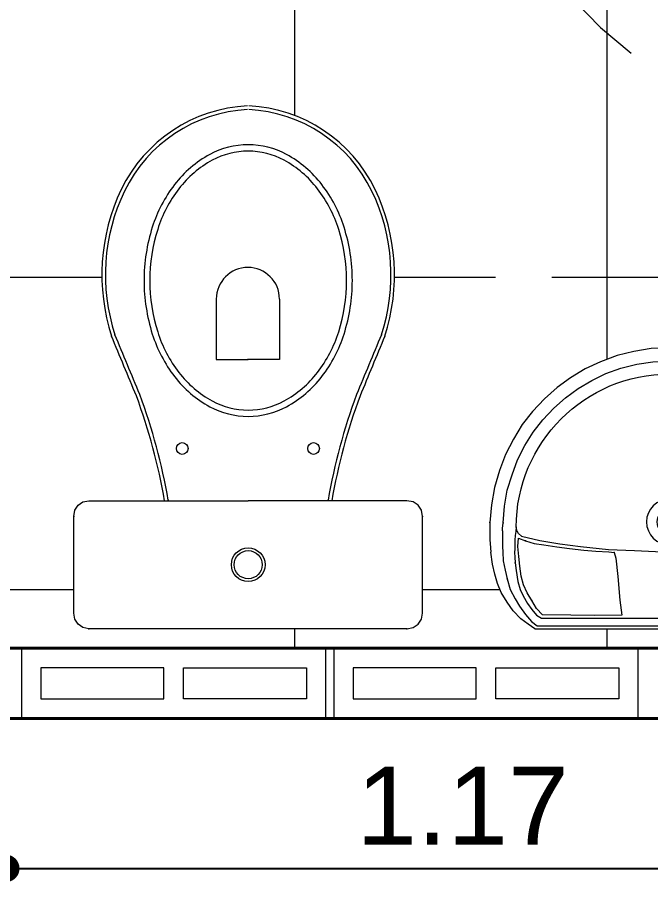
# Model space of a CAD drawing. Header units: millimetres. Extents: x 173 to 410, y -14 to 183.
# Drawn here: x 333.206 to 334.016, y -6.357 to -5.232 of the extents above; entities that cross this region are included whole.
import ezdxf

# ---------------------------------------------------------------- set-up
doc = ezdxf.new("R2010")
doc.units = ezdxf.units.MM
doc.linetypes.add('HIDDEN', pattern=[0.05, 0.025, -0.025])
doc.layers.get('0').update_dxf_attribs({"color": 4})
for name, color, linetype, lineweight in [('ARQ Alvenaria', 201, 'Continuous', 40), ('ARQ Anotações', 2, 'Continuous', 5), ('ARQ Caixilharia', 140, 'Continuous', 9), ('ARQ Equipamento', 4, 'Continuous', 18), ('ARQ Hachuras', 8, 'Continuous', 5), ('ARQ Projeções', 144, 'HIDDEN', 5)]:
    doc.layers.add(name, color=color, linetype=linetype, lineweight=lineweight)
doc.layers.add('ARQ Pisos', color=9, linetype='Continuous', lineweight=5, true_color=0x808080)
doc.styles.get("Standard").update_dxf_attribs({"font": 'arial.ttf'})
doc.dimstyles.new('Executivo 1-50', dxfattribs={"dimtxt": 0.1, "dimasz": 0.035, "dimexe": 0, "dimexo": 0.0625, "dimgap": 0.03, "dimtad": 1, "dimzin": 0, "dimdsep": 46, "dimtxsty": 'Standard', "dimblk": 'DOT', "dimcen": 0.09, "dimclrd": 8, "dimclre": 8, "dimadec": 0, "dimazin": 0, "dimtfac": 1, "dimtix": 1, "dimtmove": 2, "dimatfit": 3, "dimldrblk": 'DOT', "dimfxl": 0.18, "dimfxlon": 1, "dimtolj": 1, "dimtzin": 0, "dimarcsym": 0})

# ---------------------------------------------------------------- blocks, each defined once
blk = doc.blocks.new('CP929_3')
at = {"layer": 'ARQ Equipamento', "lineweight": 13}
for p, q in [((-0.2179712525227001, -0.02072666673294407), (-0.2222662525724058, -0.02716916680750728)), ((-0.2115287524481368, -0.01643166668323602), (-0.2179712525227001, -0.02072666673294407)), ((-0.2036545856903376, -0.015), (-0.2115287524481368, -0.01643166668323602)), ((-0.2036545856903376, -0.015), (0.2036545856903376, -0.015)), ((0.2036545856903376, -0.015), (0.2115287524481368, -0.01643166668323602)), ((0.2115287524481368, -0.01643166668323602), (0.2172554191810809, -0.02072666673294407)), ((0.2172554191810809, -0.02072666673294407), (0.221550419230789, -0.02716916680750728)), ((-0.2222662525724058, -0.02716916680750728), (-0.2236979192556419, -0.03504333356530537)), ((0.221550419230789, -0.02716916680750728), (0.222982085914025, -0.03504333356530537)), ((-0.2236979192556419, -0.03504333356530537), (-0.2236979192556419, -0.1588825016652288)), ((0.222982085914025, -0.03504333356530537), (0.222982085914025, -0.1588825016652288)), ((-0.2236979192556419, -0.1588825016652288), (-0.2222662525724058, -0.166756668423028)), ((-0.2222662525724058, -0.166756668423028), (-0.2179712525227001, -0.1731991684975913)), ((0.221550419230789, -0.166756668423028), (0.2172554191810809, -0.1731991684975913)), ((0.222982085914025, -0.1588825016652288), (0.221550419230789, -0.166756668423028)), ((-0.2179712525227001, -0.1731991684975913), (-0.2115287524481368, -0.1774941685472993)), ((-0.2115287524481368, -0.1774941685472993), (-0.2036545856903376, -0.1789258352305353)), ((-0.2036545856903376, -0.1789258352305353), (-0.0003579166708072989, -0.1789258352305353)), ((-0.1027220845221905, -0.1796416685721533), (-0.1025311956310929, -0.1789258352305353)), ((0.2036545856903376, -0.1789258352305353), (-0.0003579166708072989, -0.1789258352305353)), ((0.1020062511805736, -0.1796416685721533), (0.1018153622894761, -0.1789258352305365)), ((0.2115287524481368, -0.1774941685472993), (0.2036545856903376, -0.1789258352305353)), ((0.2172554191810809, -0.1731991684975913), (0.2115287524481368, -0.1774941685472993)), ((-0.04044458380142033, -0.4373416715546546), (-0.04044458380142033, -0.360031670659904)), ((-0.04044458380142033, -0.360031670659904), (0.0003579166708095727, -0.360031670659904)), ((0.04044458380142033, -0.360031670659904), (-0.0003579166708072989, -0.360031670659904)), ((0.04044458380142033, -0.4373416715546546), (0.04044458380142033, -0.360031670659904))]:
    blk.add_line(p, q, dxfattribs=at)
for centre, radius in [((-0.0003579166708084225, -0.09696291761526711), 0.02158674712537493), ((-0.0003579166708084225, -0.09696291761526711), 0.018), ((-0.08411041764011998, -0.2458562526718231), 0.007516250086989658), ((0.08411041764012225, -0.2458562526718231), 0.007516250086989658)]:
    blk.add_circle(centre, radius, dxfattribs=at)
for centre, radius, start, end in [((-0.8587507371943275, -0.04854978668577985), 0.7625662167318603, 339.690884909924, 350.1629842843437), ((-0.8587507371943275, -0.04854978668577985), 0.7673098495117608, 339.690884909924, 350.1629842843437), ((0.8580349038527129, -0.04854978668577985), 0.7673098495117607, 189.8370157156563, 200.309115090076), ((0.8580349038527129, -0.04854978668577985), 0.7625662167318601, 189.8370157156563, 200.309115090076), ((-0.0003579166708072791, -0.3903805271800241), 0.1033638573651627, 90, 118.3761497668507), ((-0.0003579166708073351, -0.3903805271800262), 0.1033638573651648, 61.62385023314987, 89.99999999999997), ((0.01800337666368577, -0.4243728415082628), 0.1419982271193735, 118.3761497668502, 142.5177558963782), ((-0.0003579166708073234, -0.3917922000729845), 0.09664782009355682, 89.99999999999999, 118.3761497668475), ((-0.0003579166708090741, -0.3917922000729874), 0.09664782009355964, 61.6238502331476, 89.99999999999898), ((-0.01871921000530221, -0.424372841508264), 0.1419982271193757, 37.48224410362177, 61.62385023314937), ((-26.81303429814568, 10.72362884995541), 28.86297592288173, 337.3537962557552, 337.5183243718109), ((-25.37493177573591, 10.12485780523429), 27.30994412214506, 337.3514445783949, 337.5257351563743), ((0.01763615079699627, -0.4251046681146561), 0.1345095024526816, 118.3761497668485, 142.5177558963809), ((-0.01835198413861313, -0.425104668114657), 0.1345095024526829, 37.48224410362138, 61.62385023314739), ((25.37421594239429, 10.12485780523429), 27.30994412214506, 202.4742648436261, 202.6485554216055), ((26.81231846480406, 10.72362884995541), 28.86297592288174, 202.4816756281894, 202.6462037442452), ((0.04687807340122799, -0.4465149620908493), 0.1783853349403976, 142.5177558963782, 162.378416261088), ((0.04593335359978968, -0.4468039462855938), 0.1701688681172886, 142.51775589638, 162.3784162610702), ((-0.04664918694143242, -0.4468039462856248), 0.1701688681173288, 17.62158373889562, 37.48224410362459), ((-0.04759390674287589, -0.4465149620908747), 0.1783853349404395, 17.62158373891413, 37.48224410362179), ((0.06713372339786475, -0.4681412134071888), 0.2548776603958346, 162.090390093974, 205.4458276580441), ((0.0634273420000136, -0.4683659861772171), 0.2466944592399836, 161.867018372738, 205.762459364546), ((0.09236828956680486, -0.4609641718280501), 0.2261151938216108, 162.3784162610843, 180), ((-0.09308412290847161, -0.4609641718280501), 0.226115193821663, 1.406608122040671e-14, 17.62158373890987), ((-0.0641431753416282, -0.4683659861772171), 0.2466944592399836, 334.2375406354478, 18.13298162726201), ((-0.06784955673947934, -0.4681412134071888), 0.2548776603958346, 334.5541723419512, 17.90960990602599), ((0.09051376544205092, -0.4609641718280514), 0.2169441298208739, 162.3784162610696, 179.9999999999996), ((-0.09122959878371745, -0.4609641718280464), 0.2169441298209259, 359.9999999999991, 17.62158373889256), ((0, -0.4373416715546546), 0.04044458380142014, 180, 0), ((0.0923682895667941, -0.46096417182805), 0.2261151938216001, 180, 197.6215837389161), ((0.0905137654420409, -0.4609641718280461), 0.2169441298208639, 180.000000000001, 197.6215837389387), ((-0.0912295987836953, -0.4609641718280519), 0.2169441298209037, 342.3784162610907, 4.9846409423031e-13), ((-0.0930841229084492, -0.4609641718280499), 0.2261151938216406, 342.3784162610873, 359.9999999999999), ((0.0459333535997848, -0.4751243973705152), 0.1701688681172801, 197.6215837389364, 217.4822441036202), ((-0.04664918694142095, -0.4751243973704897), 0.1701688681173119, 322.517755896379, 342.3784162610893), ((0.04687807340122102, -0.475413381565256), 0.1783853349403889, 197.6215837389105, 217.4822441036218), ((-0.04759390674286077, -0.4754133815652367), 0.1783853349404206, 322.5177558963781, 342.3784162610865), ((0.007941428634164822, -0.4951440882259712), 0.1898284066500006, 205.762459364546, 267.2081109574299), ((0.007941428634164822, -0.4951440882259712), 0.1850847738701, 205.762459364546, 267.2081109574299), ((0.0180033766636887, -0.4975555021478348), 0.1419982271193772, 217.4822441036219, 241.6238502331482), ((0.01763615079699852, -0.4968236755414418), 0.1345095024526854, 217.4822441036212, 241.6238502331457), ((-0.00865726197577942, -0.4951440882259712), 0.1850847738700999, 272.7918890425701, 334.2375406354479), ((-0.00865726197577942, -0.4951440882259712), 0.1898284066500005, 272.7918890425701, 334.2375406354479), ((-0.01835198413861322, -0.496823675541443), 0.134509502452684, 298.3761497668524, 322.5177558963813), ((-0.01871921000530266, -0.4975555021478352), 0.1419982271193765, 298.3761497668507, 322.5177558963781), ((-0.0003579166708083617, -0.530136143583112), 0.09664782009356031, 241.6238502331467, 270.0000000000007), ((-0.0003579166708069171, -0.5301361435831127), 0.09664782009355966, 269.9999999999998, 298.376149766851), ((-0.0003579166708072091, -0.5315478164760731), 0.1033638573651655, 241.6238502331486, 270), ((-0.0003579166708074449, -0.5315478164760739), 0.1033638573651648, 270.0000000000001, 298.3761497668502)]:
    blk.add_arc(centre, radius, start, end, dxfattribs=at)
for p in [(-0.2036545856903376, -0.015), (0.2036545856903376, -0.015), (-0.2236979192556419, -0.1588825016652288), (0.222982085914025, -0.1588825016652288), (-0.1027220845221905, -0.1796416685721533), (0.1020062511805736, -0.1796416685721533)]:
    blk.add_point(p, dxfattribs=at)
blk = doc.blocks.new('L915_2')
at = {"layer": 'ARQ Equipamento', "lineweight": 13}
for p, q in [((-0.1723498485683354, 0), (-0.1810382965394297, -0.005638495542108331)), ((-0.1723498485683354, 0), (0.1723498485683331, 0)), ((0.1723498485683308, 0), (0.1810382965394274, -0.005638495542108331)), ((-0.1810382965394297, -0.005638495542108331), (-0.190492244698753, -0.0127755590464011)), ((-0.1845554168479998, -0.01817578337747191), (-0.1766634614549753, -0.00935605008583309)), ((-0.1766634614549753, -0.00935605008583309), (-0.1693665184884139, -0.003832018698348634)), ((-0.1693665184884117, -0.003832018698347497), (0.1693665184884117, -0.003832018698348634)), ((0.1766634614549707, -0.009356050085833092), (0.1693665184884117, -0.003832018698348634)), ((0.1835593534338545, -0.01802339494242347), (0.1766634614549707, -0.009356050085833092)), ((0.1810382965394274, -0.005638495542108331), (0.1904922446987507, -0.0127755590464011)), ((-0.190492244698753, -0.0127755590464011), (-0.2003663740720708, -0.02306131497144007)), ((-0.1921729543599645, -0.02872898260147337), (-0.1845554168479998, -0.01817578337747191)), ((-0.1765746175842082, -0.02446877692793521), (-0.1706201029217823, -0.01726664938147735)), ((-0.1706201029217823, -0.01726664938147735), (-0.1640387884452844, -0.01336953813848311)), ((-0.1627384953516685, -0.01755556290266725), (-0.170277096077873, -0.02571558448979829)), ((-0.1640387884452821, -0.01336953813848197), (0.1640387884452798, -0.01336953813848311)), ((-0.126616084820987, -0.01724171474971797), (-0.1627384953516685, -0.01755556290266725)), ((-0.09551937771821713, -0.01692786659676813), (-0.126616084820987, -0.01724171474971797)), ((-0.06128160597300166, -0.01724171474971797), (-0.09551937771821713, -0.01692786659676813)), ((-0.06348036641749104, -0.03670023945347511), (-0.06128160597300166, -0.01724171474971797)), ((0.1706201029217823, -0.01726664938147735), (0.1640387884452798, -0.01336953813848311)), ((0.1765746175842082, -0.02446877692793521), (0.1706201029217823, -0.01726664938147735)), ((0.1921729543599599, -0.02872898260147338), (0.1835593534338545, -0.01802339494242347)), ((0.1904922446987507, -0.0127755590464011), (0.2003663740720685, -0.02306131497144007)), ((-0.2003663740720708, -0.02306131497144007), (-0.2079295447553522, -0.03376690263049001)), ((-0.1978453171776459, -0.03817509025326898), (-0.1921729543599645, -0.02872898260147337)), ((-0.1875405221930601, -0.04196014000374305), (-0.1819023476273401, -0.0322971572763214)), ((-0.1819023476273401, -0.0322971572763214), (-0.1765746175842082, -0.02446877692793521)), ((-0.170277096077873, -0.02571558448979829), (-0.17655925575232, -0.03607254314757597)), ((0.1819023476273355, -0.0322971572763214), (0.1765746175842082, -0.02446877692793521)), ((0.1875405221930555, -0.04196014000374305), (0.1819023476273355, -0.0322971572763214)), ((0.1978453171776414, -0.03817509025326898), (0.1921729543599599, -0.02872898260147338)), ((0.2003663740720685, -0.02306131497144007), (0.20792954475535, -0.03376690263049001)), ((-0.2079295447553522, -0.03376690263049001), (-0.2154927002438535, -0.04636171789781031)), ((-0.2039378764041044, -0.0501401579195732), (-0.1978453171776459, -0.03817509025326898)), ((-0.1914251889130583, -0.05024054982209236), (-0.1875405221930601, -0.04196014000374305)), ((-0.17655925575232, -0.03607254314757597), (-0.1822132024982784, -0.0458018054994551)), ((-0.06630733979046909, -0.06682955577318125), (-0.06348036641749104, -0.03670023945347511)), ((0.191425188913056, -0.05024054982209236), (0.1875405221930555, -0.04196014000374305)), ((0.2039378764040998, -0.0501401579195732), (0.1978453171776414, -0.03817509025326898)), ((0.20792954475535, -0.03376690263049001), (0.2154927002438512, -0.04636171789781031)), ((-0.2154927002438535, -0.04636171789781031), (-0.2203247310230995, -0.05769703796309841)), ((-0.2081396277649606, -0.06399443799936932), (-0.2039378764041044, -0.0501401579195732)), ((-0.1942739364038425, -0.06059105069894543), (-0.1914251889130583, -0.05024054982209236)), ((-0.1869248146567247, -0.05615876415723278), (-0.1900658944939482, -0.06745725207908038)), ((-0.1822132024982784, -0.0458018054994551), (-0.1869248146567247, -0.05615876415723278)), ((0.1942739364038402, -0.06059105069894543), (0.191425188913056, -0.05024054982209236)), ((0.2081396277649583, -0.06399443799936932), (0.2039378764040998, -0.0501401579195732)), ((0.2154927002438512, -0.04636171789781031), (0.220324731023095, -0.05769703796309841)), ((-0.2203247310230995, -0.05769703796309841), (-0.2238962181603506, -0.0698720214964078)), ((-0.21066068465939, -0.07490994152542442), (-0.2081396277649606, -0.06399443799936932)), ((-0.1966319533233604, -0.07457044458611904), (-0.1942739364038425, -0.06059105069894543)), ((-0.1900658944939482, -0.06745725207908038), (-0.1919505484741944, -0.08001114780750528)), ((-0.06882020669920394, -0.09036810646528295), (-0.06630733979046909, -0.06682955577318125)), ((0.1966319533233559, -0.07457044458611904), (0.1942739364038402, -0.06059105069894543)), ((0.2106606846593854, -0.07490994152542442), (0.2081396277649583, -0.06399443799936932)), ((0.220324731023095, -0.05769703796309841), (0.223896218160346, -0.0698720214964078)), ((-0.2238962181603506, -0.0698720214964078), (-0.226627373259164, -0.08267673743595537)), ((-0.2129716433494264, -0.08687500919172862), (-0.21066068465939, -0.07490994152542442)), ((-0.1978855377567311, -0.08427764411940303), (-0.1966319533233604, -0.07457044458611904)), ((0.1978855377567265, -0.08427764411940303), (0.1966319533233559, -0.07457044458611904)), ((0.2129716433494241, -0.08687500919172862), (0.2106606846593854, -0.07490994152542442)), ((0.223896218160346, -0.0698720214964078), (0.2266273732591617, -0.08267673743595537)), ((-0.226627373259164, -0.08267673743595537), (-0.2287267474987789, -0.09785908321674867)), ((-0.2135106021481283, -0.09784284353544365), (-0.2129716433494264, -0.08687500919172862)), ((-0.1981989300663758, -0.09147977166586145), (-0.1978855377567311, -0.08427764411940303)), ((-0.1919505484741944, -0.08001114780750528), (-0.1932069743311718, -0.0925650283411511)), ((0.1981989300663758, -0.09147977166586145), (0.1978855377567265, -0.08427764411940303)), ((0.2135106021481238, -0.09784284353544365), (0.2129716433494241, -0.08687500919172862)), ((0.2266273732591617, -0.08267673743595537), (0.2281984057699151, -0.0933681785214634)), ((-0.2293994500108147, -0.103577054569065), (-0.2287267474987789, -0.09785908321674867)), ((-0.2138750337192619, -0.1052340397126039), (-0.2135106021481283, -0.09784284353544365)), ((-0.1985123223760252, -0.09742934802412834), (-0.1981989300663758, -0.09147977166586145)), ((-0.1981722997475595, -0.1023760103281711), (-0.1985123223760252, -0.09742934802412834)), ((-0.1932069743311718, -0.0925650283411511), (-0.1941493089186838, -0.105118924069576)), ((-0.1281866171422075, -0.1026081388459795), (-0.1099683510473574, -0.1007250499282821)), ((-0.1099683510473574, -0.1007250499282821), (-0.094577058325483, -0.09915582435831312)), ((-0.094577058325483, -0.09915582435831312), (-0.07792933974663128, -0.098528128052414)), ((-0.0783860325354294, -0.1016264707853884), (-0.04503915903353799, -0.100294191608628)), ((-0.07792933974663128, -0.098528128052414), (-0.0710189519489154, -0.09758658359356559)), ((-0.0710189519489154, -0.09758658359356559), (-0.06882020669920394, -0.09036810646528295)), ((-0.04503915903353799, -0.100294191608628), (-2.273736754432321e-15, -0.09785908321674867)), ((0.04503915903353801, -0.100294191608628), (0, -0.09785908321674867)), ((0.07838603253542717, -0.1016264707853884), (0.04503915903353801, -0.100294191608628)), ((0.1981722997475595, -0.1023760103281711), (0.1985123223760229, -0.09742934802412834)), ((0.1985123223760229, -0.09742934802412834), (0.1981989300663758, -0.09147977166586145)), ((0.2138750337192573, -0.1052340397126039), (0.2135106021481238, -0.09784284353544365)), ((0.2281984057699151, -0.0933681785214634), (0.2293994500108101, -0.103577054569065)), ((-0.2299999721312611, -0.1143864527371142), (-0.2293994500108147, -0.103577054569065)), ((-0.2140094923155311, -0.1138320963785651), (-0.2138750337192619, -0.1052340397126039)), ((-0.1981722997475595, -0.1077807094121948), (-0.1981722997475595, -0.1023760103281711)), ((-0.1981722997475595, -0.1131854084962197), (-0.1981722997475595, -0.1077807094121948)), ((-0.1941493089186838, -0.105118924069576), (-0.1935210807954149, -0.1161035638384743)), ((-0.1935210807954149, -0.1161035638384743), (-0.1844119477479899, -0.1123374011978581)), ((-0.1844119477479899, -0.1123374011978581), (-0.1734181759150965, -0.1091989348631415)), ((-0.1734181759150965, -0.1091989348631415), (-0.1608538565662025, -0.1073158459454442)), ((-0.166017977764152, -0.1129977979344693), (-0.1406957542236819, -0.1087335502535638)), ((-0.1608538565662025, -0.1073158459454442), (-0.144520229256816, -0.1048050759166261)), ((-0.144520229256816, -0.1048050759166261), (-0.1281866171422075, -0.1026081388459795)), ((-0.1406957542236819, -0.1087335502535638), (-0.1142354546641513, -0.1053221484383965)), ((-0.1142354546641513, -0.1053221484383965), (-0.0783860325354294, -0.1016264707853884)), ((0.1142354546641513, -0.1053221484383965), (0.07838603253542717, -0.1016264707853884)), ((0.1406957542236819, -0.1087335502535638), (0.1142354546641513, -0.1053221484383965)), ((0.166017977764152, -0.1129977979344693), (0.1406957542236819, -0.1087335502535638)), ((0.1981722997475595, -0.1077807094121948), (0.1981722997475595, -0.1023760103281711)), ((0.1981722997475595, -0.1131854084962197), (0.1981722997475595, -0.1077807094121948)), ((0.2140094923155289, -0.1138320963785651), (0.2138750337192573, -0.1052340397126039)), ((0.2293994500108101, -0.103577054569065), (0.2299999721312565, -0.1143864527371142)), ((-0.2299999721312611, -0.1251958509051627), (-0.2299999721312611, -0.1143864527371142)), ((-0.2138750337192619, -0.1213553959612807), (-0.2140094923155311, -0.1138320963785651)), ((-0.2138249961292581, -0.1251958509051627), (-0.2138750337192619, -0.1213553959612807)), ((-0.1975717776271154, -0.1191906297006909), (-0.1981722997475595, -0.1131854084962197)), ((-0.1969712555066667, -0.1245953287847158), (-0.1975717776271154, -0.1191906297006909)), ((-0.1933164982063522, -0.121972228000447), (-0.195013496670274, -0.1249395099589293)), ((-0.1897447513390193, -0.11842364917613), (-0.1933164982063522, -0.121972228000447)), ((-0.1897447513390193, -0.11842364917613), (-0.166017977764152, -0.1129977979344693)), ((0.1897447513390193, -0.11842364917613), (0.166017977764152, -0.1129977979344693)), ((0.1897447513390193, -0.11842364917613), (0.1933164982063499, -0.121972228000447)), ((0.1933164982063499, -0.121972228000447), (0.195013496670274, -0.1249395099589293)), ((0.1969712555066644, -0.1245953287847158), (0.1975717776271108, -0.1191906297006909)), ((0.1975717776271108, -0.1191906297006909), (0.1981722997475595, -0.1131854084962197)), ((0.2138249961292558, -0.1251958509051627), (0.2138750337192573, -0.1213553959612807)), ((0.2138750337192573, -0.1213553959612807), (0.2140094923155289, -0.1138320963785651)), ((0.2299999721312565, -0.1143864527371142), (0.2299999721312565, -0.1251958509051627)), ((-0.2299999721312611, -0.1360052490732113), (-0.2299999721312611, -0.1251958509051627)), ((-0.2137858748791882, -0.1251958509051627), (-0.2137858748791882, -0.1281984615073986)), ((-0.2137858748791882, -0.1281984615073986), (-0.2131853527587396, -0.1354047269527638)), ((-0.1963707333862203, -0.1300000278687401), (-0.1969712555066667, -0.1245953287847158)), ((-0.195013496670274, -0.1249395099589293), (-0.1963707333862203, -0.1300000278687401)), ((0.195013496670274, -0.1249395099589293), (0.196370733386218, -0.1300000278687401)), ((0.196370733386218, -0.1300000278687401), (0.1969712555066644, -0.1245953287847158)), ((0.2131853527587396, -0.1354047269527638), (0.2137858748791837, -0.1281984615073986)), ((0.2137858748791837, -0.1281984615073986), (0.2138249961292558, -0.1251958509051627)), ((0.2299999721312565, -0.1251958509051627), (0.2299999721312565, -0.1360052490732113)), ((-0.2281984057699196, -0.1588250896502035), (-0.2299999721312611, -0.1360052490732113)), ((-0.2131853527587396, -0.1354047269527638), (-0.2113837863973981, -0.1570235232888621)), ((0.2113837863973981, -0.1570235232888621), (0.2131853527587396, -0.1354047269527638)), ((0.2299999721312565, -0.1360052490732113), (0.2281984057699151, -0.1588250896502035)), ((-0.2113837863973981, -0.1570235232888621), (-0.2077806536747153, -0.1774412753840647)), ((0.2077806536747153, -0.1774412753840647), (0.2113837863973981, -0.1570235232888621)), ((-0.2239947509267904, -0.1810444081067476), (-0.2281984057699196, -0.1588250896502035)), ((0.2281984057699151, -0.1588250896502035), (0.2239947509267881, -0.1810444081067476)), ((-0.2077806536747153, -0.1774412753840647), (-0.2017754324702446, -0.1972585053588211)), ((0.2017754324702423, -0.197258505358821), (0.2077806536747153, -0.1774412753840647)), ((-0.2179895297223197, -0.2026632044428453), (-0.2239947509267904, -0.1810444081067476)), ((0.2239947509267881, -0.1810444081067476), (0.2179895297223152, -0.2026632044428453)), ((-0.2017754324702446, -0.1972585053588211), (-0.1945691670248789, -0.2164752132131304)), ((0.1945691670248766, -0.2164752132131304), (0.2017754324702423, -0.197258505358821)), ((-0.2101827421565054, -0.2230809565380485), (-0.2179895297223197, -0.2026632044428453)), ((0.2179895297223152, -0.2026632044428453), (0.2101827421565008, -0.2230809565380485)), ((-0.1999738661089032, -0.2428981865128048), (-0.2101827421565054, -0.2230809565380485)), ((-0.1945691670248789, -0.2164752132131304), (-0.185561335218174, -0.2344908768265447)), ((0.1855613352181695, -0.2344908768265447), (0.1945691670248766, -0.2164752132131304)), ((0.2101827421565008, -0.2230809565380485), (0.1999738661089009, -0.2428981865128048)), ((-0.185561335218174, -0.2344908768265447), (-0.1747519370501232, -0.251906018319512)), ((0.1747519370501209, -0.251906018319512), (0.1855613352181695, -0.2344908768265447)), ((-0.1885639458204082, -0.2615143722466661), (-0.1999738661089032, -0.2428981865128048)), ((0.1999738661089009, -0.2428981865128048), (0.1885639458204037, -0.2615143722466661)), ((-0.1747519370501232, -0.251906018319512), (-0.1621409725207332, -0.2675195934511379)), ((0.1621409725207286, -0.2675195934511379), (0.1747519370501209, -0.251906018319512)), ((-0.1753524591705695, -0.2783289916191864), (-0.1885639458204082, -0.2615143722466661)), ((-0.1621409725207332, -0.2675195934511379), (-0.1483289637504481, -0.2825326464623168)), ((0.1483289637504436, -0.2825326464623168), (0.1621409725207286, -0.2675195934511379)), ((0.1885639458204037, -0.2615143722466661), (0.1753524591705673, -0.2783289916191864)), ((-0.1603394061593917, -0.2945430888712599), (-0.1753524591705695, -0.2783289916191864)), ((0.1753524591705673, -0.2783289916191864), (0.1603394061593895, -0.2945430888712599)), ((-0.1483289637504481, -0.2825326464623168), (-0.133315910739268, -0.2957441331121544)), ((0.1333159107392657, -0.2957441331121544), (0.1483289637504436, -0.2825326464623168)), ((-0.1441253089073189, -0.3089556197619913), (-0.1603394061593917, -0.2945430888712599)), ((-0.133315910739268, -0.2957441331121544), (-0.1171018134871951, -0.3077545755210974)), ((0.1171018134871929, -0.3077545755210974), (0.1333159107392657, -0.2957441331121544)), ((0.1603394061593895, -0.2945430888712599), (0.1441253089073143, -0.3089556197619913)), ((-0.1267101674143509, -0.3215665842913814), (-0.1441253089073189, -0.3089556197619913)), ((-0.1171018134871951, -0.3077545755210974), (-0.09968667199422954, -0.3179634515686985)), ((0.09968667199422498, -0.3179634515686985), (0.1171018134871929, -0.3077545755210974)), ((0.1441253089073143, -0.3089556197619913), (0.1267101674143464, -0.3215665842913814)), ((-0.108093981680488, -0.3329765045798774), (-0.1267101674143509, -0.3215665842913814)), ((-0.09968667199422954, -0.3179634515686985), (-0.08167100838081523, -0.3269712833754062)), ((0.08167100838081069, -0.3269712833754062), (0.09968667199422498, -0.3179634515686985)), ((0.1267101674143464, -0.3215665842913814), (0.1074934595600394, -0.3329765045798774)), ((-0.08827675170573229, -0.3419843363865852), (-0.108093981680488, -0.3329765045798774)), ((-0.08167100838081523, -0.3269712833754062), (-0.06245430052650589, -0.3335770267003244)), ((-0.06245430052650589, -0.3335770267003244), (-0.04203654843130153, -0.3389817257843493)), ((0.04203654843129925, -0.3389817257843493), (0.06245430052650362, -0.3335770267003244)), ((0.06245430052650362, -0.3335770267003244), (0.08167100838081069, -0.3269712833754062)), ((0.1074934595600394, -0.3329765045798774), (0.08767622958528362, -0.3419843363865852)), ((-0.0672584774900838, -0.3497911239523978), (-0.08827675170573229, -0.3419843363865852)), ((-0.04203654843130153, -0.3389817257843493), (-0.02161879633609942, -0.3419843363865852)), ((-0.02161879633609942, -0.3419843363865852), (-2.273736754432321e-15, -0.3431853806274796)), ((-2.273736754432321e-15, -0.3431853806274796), (0.02161879633609488, -0.3419843363865852)), ((0.02161879633609488, -0.3419843363865852), (0.04203654843129925, -0.3389817257843493)), ((0.08767622958528362, -0.3419843363865852), (0.06725847749007927, -0.3497911239523978)), ((-0.04563968115398665, -0.3551958230364221), (-0.0672584774900838, -0.3497911239523978)), ((-0.02342036269744085, -0.3587989557591055), (-0.04563968115398665, -0.3551958230364221)), ((-2.273736754432321e-15, -0.36), (-0.02342036269744085, -0.3587989557591055)), ((0.02281984057698992, -0.3587989557591055), (-2.273736754432321e-15, -0.36)), ((0.04563968115398211, -0.3551958230364221), (0.02281984057698992, -0.3587989557591055)), ((0.06725847749007927, -0.3497911239523978), (0.04563968115398211, -0.3551958230364221))]:
    blk.add_line(p, q, dxfattribs=at)
for centre, radius in [((0.1184966695993648, -0.04939404554188172), 0.01508581109), ((-2.273736754432321e-15, -0.1367387789501475), 0.02949504582381875), ((-2.273736754432321e-15, -0.1367387789501475), 0.01611278801557774)]:
    blk.add_circle(centre, radius, dxfattribs=at)
blk.add_arc((-2.273736754432321e-15, -0.1300000278687401), 0.1963707333862193, 180, 360, dxfattribs=at)
for p in [(-0.17655925575232, -0.03607254314757597), (-0.2081396277649606, -0.06399443799936932), (0.2081396277649583, -0.06399443799936932), (-0.1978855377567311, -0.08427764411940303), (0.1978855377567265, -0.08427764411940303), (-0.0710189519489154, -0.09758658359356559), (-0.1844119477479899, -0.1123374011978581), (-0.1963707333862203, -0.1300000278687401), (0.196370733386218, -0.1300000278687401), (-0.2299999721312611, -0.1360052490732113), (-0.2131853527587396, -0.1354047269527638), (0.2131853527587396, -0.1354047269527638), (0.2299999721312565, -0.1360052490732113), (-2.273736754432321e-15, -0.3431853806274796), (-2.273736754432321e-15, -0.36)]:
    blk.add_point(p, dxfattribs=at)
blk = doc.blocks.new('Folha 62_2')
for p, q in [((0.3000000000000001, 0.6000000000000001), (0.2650000000000001, 0.6000000000000001)), ((0.2650000000000001, 2.143131898507868e-18), (0.2650000000000001, 0.6000000000000001)), ((0.3, 0), (0.3000000000000001, 0.6000000000000001)), ((-0.335, 0), (-0.3, 0)), ((-0.335, -0.09), (-0.335, 0)), ((-0.3, 0), (-0.3, -0.09)), ((0.3, 0), (0.2650000000000001, 2.143131898507868e-18)), ((0.335, 0), (0.3, 0)), ((0.3, 0), (0.3, -0.09)), ((0.335, -0.09), (0.335, 0)), ((-0.3, -0.09), (-0.335, -0.09)), ((0.3, -0.09), (0.335, -0.09))]:
    blk.add_line(p, q)
at = {"layer": 'ARQ Projeções'}
blk.add_arc((0.3, 0), 0.6000000000000001, 94.23692242013372, 180, dxfattribs=at)
blk = doc.blocks.new('_DOT')
at = {"color": 0, "linetype": 'ByBlock', "lineweight": -2}
blk.add_line((-0.5, 0), (-1, 0), dxfattribs=at)
at = {"color": 0, "linetype": 'ByBlock', "const_width": 0.5}
blk.add_lwpolyline([(-0.25, 0, 1), (0.25, 0, 1)], format="xyb", close=True, dxfattribs=at)
blk = doc.blocks.new('*D1983')
at = {"layer": 'ARQ Anotações', "color": 8, "lineweight": -2, "transparency": 16777216}
for p, q in [((333.1006637242244, -6.142592228719767), (333.1006637242244, -6.322592228719767)), ((333.1906637242244, -6.142592228719767), (333.1906637242244, -6.322592228719767)), ((333.0656637242244, -6.322592228719767), (333.0306637242244, -6.322592228719767)), ((333.1006637242244, -6.322592228719767), (333.1906637242244, -6.322592228719767)), ((333.2256637242244, -6.322592228719767), (333.2606637242243, -6.322592228719767))]:
    blk.add_line(p, q, dxfattribs=at)
at = {"layer": 'Defpoints', "color": 0, "transparency": 16777216}
for p in [(333.1006637242244, -5.965443762014505), (333.1906637242244, -6.040443762014508), (333.1906637242244, -6.322592228719767)]:
    blk.add_point(p, dxfattribs=at)
at = {"layer": 'ARQ Anotações', "color": 8, "lineweight": -2, "transparency": 16777216, "xscale": 0.035, "yscale": 0.035, "zscale": 0.035}
blk.add_blockref('_DOT', (333.1006637242244, -6.322592228719767), dxfattribs=at)
at = {"layer": 'ARQ Anotações', "color": 8, "lineweight": -2, "transparency": 16777216, "xscale": 0.035, "yscale": 0.035, "zscale": 0.035, "rotation": 180}
blk.add_blockref('_DOT', (333.1906637242244, -6.322592228719767), dxfattribs=at)
at = {"layer": 'ARQ Anotações', "color": 0, "transparency": 16777216, "insert": (333.1456637242243, -6.446037012649352), "char_height": 0.1, "attachment_point": 5}
blk.add_mtext('\\A1;0.09', dxfattribs=at)
blk = doc.blocks.new('*D1984')
at = {"layer": 'ARQ Anotações', "color": 8, "lineweight": -2, "transparency": 16777216}
for p, q in [((333.1906637242244, -6.142592228719767), (333.1906637242244, -6.322592228719767)), ((334.3606636471048, -6.142592228719767), (334.3606636471048, -6.322592228719767)), ((333.2256637242244, -6.322592228719767), (334.3256636471048, -6.322592228719767))]:
    blk.add_line(p, q, dxfattribs=at)
at = {"layer": 'Defpoints', "color": 0, "transparency": 16777216}
for p in [(333.1906637242244, -6.040443762014508), (334.3606636471048, -6.040443762014501), (334.3606636471048, -6.322592228719767)]:
    blk.add_point(p, dxfattribs=at)
at = {"layer": 'ARQ Anotações', "color": 8, "lineweight": -2, "transparency": 16777216, "xscale": 0.035, "yscale": 0.035, "zscale": 0.035, "rotation": 180}
blk.add_blockref('_DOT', (333.1906637242244, -6.322592228719767), dxfattribs=at)
at = {"layer": 'ARQ Anotações', "color": 8, "lineweight": -2, "transparency": 16777216, "xscale": 0.035, "yscale": 0.035, "zscale": 0.035}
blk.add_blockref('_DOT', (334.3606636471048, -6.322592228719767), dxfattribs=at)
at = {"layer": 'ARQ Anotações', "color": 0, "transparency": 16777216, "insert": (333.7756636856646, -6.242387590247734), "char_height": 0.1, "attachment_point": 5}
blk.add_mtext('\\A1;1.17', dxfattribs=at)
blk = doc.blocks.new('*D1997')
at = {"layer": 'ARQ Anotações', "color": 8, "lineweight": -2, "transparency": 16777216}
for p, q in [((330.3095864679133, 4.334563412998795), (330.1295864679133, 4.334563412998795)), ((330.1295864679133, -11.17509847433888), (330.1295864679133, 4.299563412998795)), ((330.3095864679133, -11.21009847433888), (330.1295864679133, -11.21009847433888))]:
    blk.add_line(p, q, dxfattribs=at)
at = {"layer": 'Defpoints', "color": 0, "transparency": 16777216}
for p in [(330.1295864679133, 4.334563412998795), (337.8507889612522, 4.334563412998794), (340.4004037251173, -11.21009847433889)]:
    blk.add_point(p, dxfattribs=at)
at = {"layer": 'ARQ Anotações', "color": 8, "lineweight": -2, "transparency": 16777216, "xscale": 0.035, "yscale": 0.035, "zscale": 0.035}
for p, rotation in [((330.1295864679133, 4.334563412998795), 90), ((330.1295864679133, -11.21009847433888), 270)]:
    blk.add_blockref('_DOT', p, dxfattribs=dict(at, rotation=rotation))
at = {"layer": 'ARQ Anotações', "color": 0, "transparency": 16777216, "insert": (330.0286092510783, -3.236373413607378), "char_height": 0.1, "attachment_point": 5, "rotation": 90}
blk.add_mtext('\\A1;15.54', dxfattribs=at)

msp = doc.modelspace()

# ---------------------------------------------------------------- hatches: boundary and pattern name
at = {"layer": 'ARQ Pisos'}
h = msp.add_hatch(dxfattribs=at)
h.set_pattern_fill('NET', color=256, scale=3.2)
h.set_pattern_definition([(0, (334.3606750381228, -1.16542510096134), (0, 0.4), []), (90, (334.3606750381228, -1.16542510096134), (-0.4, 2.449293598294707e-17), [])])
h.paths.add_polyline_path([(332.4006636808472, -4.705437208330185), (332.3906637295834, -5.800445654645753), (333.1906636808473, -5.800445654645738), (333.1906636808473, -6.040445762014496), (334.3606636471048, -6.040445762014496), (334.3606636471048, -4.705437154645761)])
edge = h.paths.add_edge_path(flags=0)
edge.add_line((334.230408834988, -5.897024670046815), (334.2066820424093, -5.902450438185991))
edge = h.paths.add_edge_path(flags=0)
edge.add_line((334.2066820424093, -5.902450438185983), (334.1813598039336, -5.906714597176386))
edge = h.paths.add_edge_path(flags=0)
edge.add_line((334.1813598039336, -5.906714597176379), (334.1548994924259, -5.910125906314956))
edge = h.paths.add_edge_path(flags=0)
edge.add_line((334.1548994924259, -5.910125906314956), (334.1190500573534, -5.913821458406201))
edge = h.paths.add_edge_path(flags=0)
edge.add_line((334.1190500573533, -5.913821458406201), (334.0857031791854, -5.915153620786324))
edge = h.paths.add_edge_path(flags=0)
edge.add_line((334.0857031791854, -5.915153620786324), (334.0406640116232, -5.917588571429615))
edge = h.paths.add_edge_path(flags=0)
edge.add_line((334.230408834988, -5.897024670046815), (334.2339805942841, -5.893476103732478))
edge = h.paths.add_edge_path(flags=0)
edge.add_line((334.2339805942841, -5.893476103732478), (334.2356776031409, -5.890508827717706))
edge = h.paths.add_edge_path(flags=0)
edge.add_line((334.2356776031409, -5.890508827717706), (334.2370348575811, -5.885448314561618))
edge = h.paths.add_edge_path(flags=0)
edge.add_line((334.2370348575811, -5.885448314561618), (334.2376353607717, -5.890853015748927))
edge = h.paths.add_edge_path(flags=0)
edge.add_line((334.2376353607717, -5.89085301574892), (334.2382358639624, -5.89625771693623))
edge = h.paths.add_edge_path(flags=0)
edge.add_line((334.2382358639624, -5.89625771693623), (334.2388363650497, -5.902262940243983))
edge = h.paths.add_edge_path(flags=0)
edge.add_line((334.2388363650497, -5.902262940243975), (334.2388363461199, -5.907667639327965))
edge = h.paths.add_edge_path(flags=0)
edge.add_line((334.2388363461198, -5.907667639327965), (334.23883632719, -5.913072338411961))
edge = h.paths.add_edge_path(flags=0)
edge.add_line((334.23883632719, -5.913072338411961), (334.2391763324929, -5.918019001906895))
edge = h.paths.add_edge_path(flags=0)
edge.add_line((334.2391763324929, -5.918019001906895), (334.238862919345, -5.923968577167482))
edge = h.paths.add_edge_path(flags=0)
edge.add_line((334.238862919345, -5.923968577167475), (334.23854950181, -5.931170703616242))
edge = h.paths.add_edge_path(flags=0)
edge.add_line((334.23854950181, -5.931170703616242), (334.2372958833774, -5.940877898758817))
edge = h.paths.add_edge_path(flags=0)
edge.add_line((334.2372958833774, -5.94087789875881), (334.2349378174954, -5.954857284387))
edge = h.paths.add_edge_path(flags=0)
edge.add_line((334.2349378174954, -5.954857284387), (334.2320890337523, -5.965207775286121))
edge = h.paths.add_edge_path(flags=0)
edge.add_line((334.2320890337523, -5.965207775286128), (334.2282043380304, -5.97348817149847))
edge = h.paths.add_edge_path(flags=0)
edge.add_line((334.2282043380304, -5.97348817149847), (334.2225661296204, -5.983151134478259))
edge = h.paths.add_edge_path(flags=0)
edge.add_line((334.2225661296204, -5.983151134478259), (334.2172383721585, -5.99097949616635))
edge = h.paths.add_edge_path(flags=0)
edge.add_line((334.2172383721585, -5.99097949616635), (334.2112838322709, -5.998181602857219))
edge = h.paths.add_edge_path(flags=0)
edge.add_line((334.2112838322709, -5.998181602857219), (334.2047025041448, -6.002078691049295))
edge = h.paths.add_edge_path(flags=0)
edge.add_line((333.8509193323123, -5.897023340893906), (333.8746460868831, -5.902449275237988))
edge = h.paths.add_edge_path(flags=0)
edge.add_line((333.874646086883, -5.902449275237995), (333.899968295488, -5.906713611609359))
edge = h.paths.add_edge_path(flags=0)
edge.add_line((333.899968295488, -5.906713611609351), (333.926428583099, -5.910125106101059))
edge = h.paths.add_edge_path(flags=0)
edge.add_line((333.926428583099, -5.910125106101066), (333.9622779922835, -5.913820909315799))
edge = h.paths.add_edge_path(flags=0)
edge.add_line((333.9622779922835, -5.913820909315792), (333.9956248611189, -5.91515330528917))
edge = h.paths.add_edge_path(flags=0)
edge.add_line((333.9956248611189, -5.915153305289177), (334.0406640116232, -5.917588571429615))
edge = h.paths.add_edge_path(flags=0)
edge.add_line((333.8766249272563, -6.002077541965431), (334.2047025041449, -6.002078691049295))
edge = h.paths.add_edge_path(flags=0)
edge.add_line((333.8509193323123, -5.897023340893906), (333.8473475978738, -5.893474749559655))
edge = h.paths.add_edge_path(flags=0)
edge.add_line((333.8473475978737, -5.893474749559655), (333.8456506098026, -5.890507461657496))
edge = h.paths.add_edge_path(flags=0)
edge.add_line((333.8456506098027, -5.890507461657496), (333.8442933908111, -5.885446938994026))
edge = h.paths.add_edge_path(flags=0)
edge.add_line((333.8442933908111, -5.885446938994026), (333.8436928497608, -5.890851635974702))
edge = h.paths.add_edge_path(flags=0)
edge.add_line((333.8436928497608, -5.890851635974702), (333.8430923087105, -5.896256332955378))
edge = h.paths.add_edge_path(flags=0)
edge.add_line((333.8430923087105, -5.896256332955378), (333.8424917655569, -5.902261552056498))
edge = h.paths.add_edge_path(flags=0)
edge.add_line((333.8424917655569, -5.902261552056498), (333.8424917466271, -5.907666251140487))
edge = h.paths.add_edge_path(flags=0)
edge.add_line((333.8424917466272, -5.907666251140494), (333.8424917276973, -5.91307095022449))
edge = h.paths.add_edge_path(flags=0)
edge.add_line((333.8424917276973, -5.913070950224483), (333.8421516877432, -5.918017611337572))
edge = h.paths.add_edge_path(flags=0)
edge.add_line((333.8421516877432, -5.918017611337572), (333.8424650592146, -5.923967188793451))
edge = h.paths.add_edge_path(flags=0)
edge.add_line((333.8424650592146, -5.923967188793451), (333.842778426299, -5.931169317437519))
edge = h.paths.add_edge_path(flags=0)
edge.add_line((333.842778426299, -5.931169317437519), (333.8440319767332, -5.940876521361393))
edge = h.paths.add_edge_path(flags=0)
edge.add_line((333.8440319767332, -5.940876521361385), (333.8463899446901, -5.954855923507377))
edge = h.paths.add_edge_path(flags=0)
edge.add_line((333.8463899446901, -5.954855923507377), (333.8492386559285, -5.965206434361836))
edge = h.paths.add_edge_path(flags=0)
edge.add_line((333.8492386559286, -5.965206434361836), (333.8531232936466, -5.973486857786089))
edge = h.paths.add_edge_path(flags=0)
edge.add_line((333.8531232936466, -5.973486857786082), (333.8587614343679, -5.983149860261019))
edge = h.paths.add_edge_path(flags=0)
edge.add_line((333.8587614343679, -5.983149860261019), (333.8640891369923, -5.990978259269607))
edge = h.paths.add_edge_path(flags=0)
edge.add_line((333.8640891369923, -5.990978259269607), (333.8700436264294, -5.998180407671565))
edge = h.paths.add_edge_path(flags=0)
edge.add_line((333.8700436264294, -5.998180407671565), (333.8766249272563, -6.002077541965431))
edge = h.paths.add_edge_path(flags=0)
edge.add_arc((334.0406641241961, -5.885447626777822), 0.1963707333862197, -0.00020067712307536567, 179.999799322877, ccw=False)
edge = h.paths.add_edge_path(flags=0)
edge.add_arc((334.0406641477984, -5.878708875696457), 0.02949504582381882, 0, 360, ccw=False)
edge = h.paths.add_edge_path(flags=0)
edge.add_arc((334.0406641477984, -5.878708875696457), 0.01611278801557777, 0, 360, ccw=False)
edge = h.paths.add_edge_path(flags=0)
edge.add_arc((334.1591605114742, -5.966054024135939), 0.01508581109000004, 0, 360, ccw=False)
edge = h.paths.add_edge_path(flags=16)
edge.add_line((333.8683138203069, -6.015447050994542), (334.2130135174414, -6.015448258296981))
edge.add_arc((334.1425360835765, -5.907123147161887), 0.1292338902401754, 303.0484428053154, 367.5009525968986)
edge.add_arc((334.0380541970616, -5.88725290613495), 0.2326292235014612, 359.2611629248295, 416.2266270815247)
edge.add_arc((334.0378015972061, -5.892975450816859), 0.237545053887039, 56.94330882069489, 89.30934851575824)
edge.add_arc((334.043528262325, -5.892975450816859), 0.2375450538870371, 90.6906514842412, 123.0566911793044)
edge.add_arc((334.0432756624694, -5.88725290613495), 0.2326292235014638, 123.7733729184761, 180.7388370751713)
edge.add_arc((333.9387937759545, -5.907123147161887), 0.1292338902401729, 172.4990474031013, 236.9515571946845)
edge = h.paths.add_edge_path(flags=16)
edge.add_arc((333.8537764309888, -5.615633770804859), 0.03012328447776902, 0, 360, ccw=False)
edge = h.paths.add_edge_path(flags=16)
edge.add_arc((333.8537764309888, -5.615633770804859), 0.06199427997169016, 0, 360, ccw=False)
edge = h.paths.add_edge_path(flags=0)
edge.add_line((333.4592771174981, -5.593121123503447), (333.4592768752769, -5.670431124397819))
edge = h.paths.add_edge_path(flags=0)
edge.add_line((333.4592768752769, -5.670431124397819), (333.5000793757489, -5.670431252236799))
edge = h.paths.add_edge_path(flags=0)
edge.add_line((333.5401662851006, -5.593121376938615), (333.5401660428793, -5.670431377832987))
edge = h.paths.add_edge_path(flags=0)
edge.add_line((333.5401660428793, -5.670431377832987), (333.4993635424073, -5.670431249994007))
edge = h.paths.add_edge_path(flags=0)
edge.add_arc((333.5000794708354, -5.640082395716828), 0.1033638573651647, 241.6236707188053, 269.9998204856644, ccw=False)
edge = h.paths.add_edge_path(flags=0)
edge.add_arc((333.5000794708354, -5.640082395716828), 0.1033638573651626, 269.9998204856644, 298.3759702525342, ccw=False)
edge = h.paths.add_edge_path(flags=0)
edge.add_arc((333.4817182840029, -5.606090023860684), 0.1419982271193734, 298.3759702525342, 322.5175763820372, ccw=False)
edge = h.paths.add_edge_path(flags=0)
edge.add_arc((333.4528436566393, -5.583947812810425), 0.1783853349403975, 322.5175763820372, 342.3782367467409, ccw=False)
edge = h.paths.add_edge_path(flags=0)
edge.add_arc((333.407353485745, -5.569498460547155), 0.2261151938216107, 342.3782367467409, 359.99982048562623, ccw=False)
edge = h.paths.add_edge_path(flags=0)
edge.add_arc((333.407353485745, -5.569498460547155), 0.2261151938215999, -0.0001795143738263505, 17.6214042245648, ccw=False)
edge = h.paths.add_edge_path(flags=0)
edge.add_arc((333.4528437471814, -5.555049393336159), 0.1783853349403887, 17.6214042245648, 37.482064589287916, ccw=False)
edge = h.paths.add_edge_path(flags=0)
edge.add_arc((333.4817185132927, -5.532907363221472), 0.1419982271193772, 37.482064589287916, 61.62367071880527, ccw=False)
edge = h.paths.add_edge_path(flags=0)
edge.add_arc((333.500079913129, -5.498915106421467), 0.1033638573651654, 61.62367071880527, 89.99982048566437, ccw=False)
edge = h.paths.add_edge_path(flags=0)
edge.add_arc((333.500079913129, -5.498915106421467), 0.1033638573651648, 89.99982048566437, 118.37597025253419, ccw=False)
edge = h.paths.add_edge_path(flags=0)
edge.add_arc((333.5184410999615, -5.532907478277604), 0.1419982271193764, 118.37597025253419, 142.5175763820372, ccw=False)
edge = h.paths.add_edge_path(flags=0)
edge.add_arc((333.547315727325, -5.555049689327884), 0.1783853349404205, 142.5175763820372, 162.3782367467409, ccw=False)
edge = h.paths.add_edge_path(flags=0)
edge.add_arc((333.5928058982194, -5.569499041591133), 0.2261151938216405, 162.3782367467409, 179.9998204856262, ccw=False)
edge = h.paths.add_edge_path(flags=0)
edge.add_arc((333.5928058982194, -5.569499041591133), 0.2261151938216629, 179.9998204856262, 197.6214042245648, ccw=False)
edge = h.paths.add_edge_path(flags=0)
edge.add_arc((333.547315636783, -5.583948108802101), 0.1783853349404394, 197.6214042245648, 217.4820645892879, ccw=False)
edge = h.paths.add_edge_path(flags=0)
edge.add_arc((333.5184408706717, -5.606090138916823), 0.1419982271193756, 217.4820645892879, 241.6236707188053, ccw=False)
edge = h.paths.add_edge_path(flags=0)
edge.add_arc((333.4997217012993, -5.593121250221028), 0.04044458380142012, -0.0001795143738263505, 179.9998204856262, ccw=False)
edge = h.paths.add_edge_path(flags=0)
edge.add_arc((333.583831518993, -5.784606932630641), 0.007516250086989655, 0, 360, ccw=False)
edge = h.paths.add_edge_path(flags=0)
edge.add_arc((333.4156106837135, -5.7846064055752), 0.007516250086989655, 0, 360, ccw=False)
edge = h.paths.add_edge_path(flags=0)
edge.add_line((333.3949313553605, -5.85163069116005), (333.6071168664861, -5.851632020763819))
edge = h.paths.add_edge_path(flags=16)
edge.add_arc((333.2995861585644, -5.874687968754085), 0.02305787504876229, 89.99964097131868, 172.2528303315639, ccw=False)
edge.add_line((333.2995863030504, -5.851630093705776), (333.3949313553605, -5.85163069116005))
edge.add_arc((332.6435753687691, -5.981905079717638), 0.762566216731857, 9.836477172634337, 20.30857654705406)
edge.add_arc((306.68919055205, -16.7538397647814), 28.86297592878266, 22.48113708518621, 22.64566520120764)
edge.add_arc((333.5694637732066, -5.562322355725829), 0.2548776603957392, 154.5536337989292, 197.9090713630531, ccw=False)
edge.add_arc((333.510271732255, -5.535318924539236), 0.1898284066500025, 92.79135049954789, 154.2370020924316, ccw=False)
edge.add_arc((333.4917804537669, -5.535318808668581), 0.1898284066500031, 25.76227985020489, 87.20793144308851, ccw=False)
edge.add_arc((333.4325880744004, -5.562321498030865), 0.2548776603957375, -17.90978942041619, 25.445648143707672, ccw=False)
edge.add_arc((360.3127210361438, -16.75417578229658), 28.86297592878301, 157.3536167414291, 157.5181448574505)
edge.add_arc((334.3584712203593, -5.981915825653939), 0.7625662167318614, 159.6907053955828, 170.1628047700026)
edge.add_line((333.6071168664861, -5.851632020763819), (333.7033754773418, -5.851537724617383))
edge.add_arc((333.7033754145437, -5.871581058182596), 0.0200433335653052, -0.0001795143422214096, 89.9998204856534, ccw=False)
edge.add_line((333.7234187481089, -5.871581120980689), (333.7234183601064, -5.995420289080005))
edge.add_arc((333.7033767233839, -5.995421923135293), 0.02004163678906725, -90.00503052695859, 0.004671498279321895, ccw=False)
edge.add_line((333.7033749637431, -6.015463559847117), (333.2979539424735, -6.015427964181963))
edge.add_arc((333.2979540754185, -5.994211863264201), 0.02121610091817325, 179.9996409713168, 269.9996409713162, ccw=False)
edge.add_line((333.2767379745007, -5.994211730319176), (333.2767387429415, -5.871579721480284))
edge = h.paths.add_edge_path(flags=16)
edge.add_arc((333.0113935193447, -5.719598303083128), 0.03012328447776902, 0, 360, ccw=False)
edge = h.paths.add_edge_path(flags=16)
edge.add_arc((333.0113935193447, -5.719598303083128), 0.06199427997169016, 0, 360, ccw=False)

# ---------------------------------------------------------------- linework, layer by layer
at = {"layer": 'ARQ Alvenaria'}
for p, q in [((334.3606736839594, -6.04043665464577), (333.1906737610789, -6.040436654645763)), ((332.3906737610789, -6.130436654645766), (334.4506736839593, -6.130436654645766))]:
    msp.add_line(p, q, dxfattribs=at)
at = {"layer": 'ARQ Hachuras', "flags": 128}
for points in [[(333.2106737610789, -6.130436654645759), (333.6006737610789, -6.130436654645759), (333.6006737610789, -6.040436654645763), (333.2106737610789, -6.040436654645763)], [(333.6106737610789, -6.130436654645759), (334.0006737610789, -6.130436654645759), (334.0006737610789, -6.040436654645763), (333.6106737610789, -6.040436654645763)], [(333.2356737610789, -6.065436654645747), (333.2356737610788, -6.105436654645761), (333.3931737610789, -6.105436654645796), (333.3931737610789, -6.065436654645747)], [(333.5756737610789, -6.065436654645747), (333.5756737610789, -6.105436654645761), (333.4181737610789, -6.105436654645761), (333.4181737610789, -6.065436654645783)], [(333.6356737610789, -6.065436654645747), (333.6356737610789, -6.105436654645761), (333.7931737610789, -6.105436654645796), (333.7931737610789, -6.065436654645747)], [(333.9756737610789, -6.065436654645747), (333.9756737610789, -6.105436654645768), (333.8181737610789, -6.105436654645768), (333.8181737610789, -6.065436654645783)]]:
    msp.add_lwpolyline(points, close=True, dxfattribs=at)

# ---------------------------------------------------------------- block references
at = {"layer": 'ARQ Caixilharia', "rotation": 90}
msp.add_blockref('Folha 62_2', (334.3606636471048, -5.105443762014506), dxfattribs=at)
at = {"layer": 'ARQ Equipamento', "rotation": 180.0000219709608}
msp.add_blockref('CP929_3', (333.5006744957148, -6.030436654645801), dxfattribs=at)
at = {"layer": 'ARQ Equipamento', "xscale": -1, "rotation": 179.9999501084923}
msp.add_blockref('L915_2', (334.0406737057286, -6.015436654645764), dxfattribs=at)

# ---------------------------------------------------------------- dimensions: what is measured, and where the dimension line sits
at = {"layer": 'ARQ Anotações'}
dim = msp.add_linear_dim(base=(330.1295864679133, 4.334563412998795), p1=(340.4004037251173, -11.21009847433889), p2=(337.8507889612522, 4.334563412998794), angle=90, dimstyle='Executivo 1-50', dxfattribs=at)
dim.commit()
dim.dimension.update_dxf_attribs({"geometry": '*D1997', "text_midpoint": (330.0286092510783, -3.236373413607378), "dimtype": 160})
dim = msp.add_linear_dim(base=(333.1906637242244, -6.322592228719767), p1=(333.1006637242244, -5.965443762014505), p2=(333.1906637242244, -6.040443762014508), dimstyle='Executivo 1-50', dxfattribs=at)
dim.commit()
dim.dimension.update_dxf_attribs({"geometry": '*D1983', "text_midpoint": (333.1456637242243, -6.446037012649352), "dimtype": 160})
dim = msp.add_linear_dim(base=(334.3606636471048, -6.322592228719767), p1=(333.1906637242244, -6.040443762014508), p2=(334.3606636471048, -6.040443762014501), dimstyle='Executivo 1-50', dxfattribs=at)
dim.commit()
dim.dimension.update_dxf_attribs({"geometry": '*D1984', "text_midpoint": (333.7756636856646, -6.242387590247734)})

doc.saveas('drawing.dxf')
